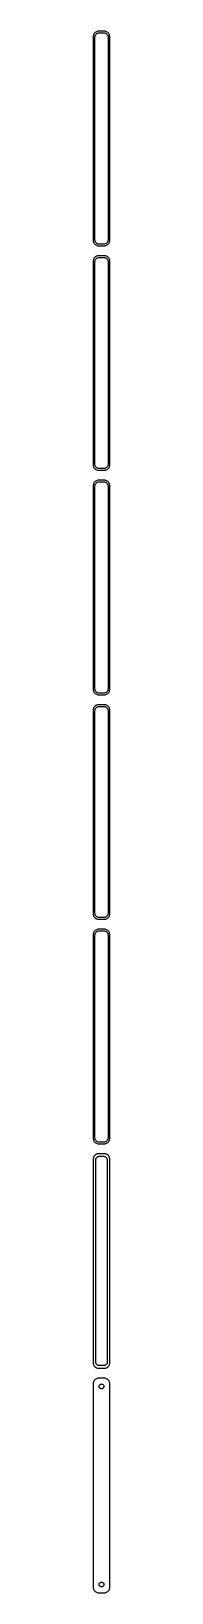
# Model space of a CAD drawing. Header units: metres. Extents: x -8 to 8, y 2963 to 6013.
# Drawn here: x -8 to 8, y 2963 to 4381 of the extents above; entities that cross this region are included whole.
import ezdxf

# ---------------------------------------------------------------- set-up
doc = ezdxf.new("R2010")
doc.units = ezdxf.units.M

msp = doc.modelspace()

# ---------------------------------------------------------------- linework, layer by layer
for p, q in [((-7.46057, 4377.13), (-7.5, 4376.5)), ((-7.5, 4376.5), (-7.5, 4191.5)), ((-7.34291, 4377.74), (-7.46057, 4377.13)), ((-7.14888, 4378.34), (-7.34291, 4377.74)), ((-6.88153, 4378.91), (-7.14888, 4378.34)), ((-6.54507, 4379.44), (-6.88153, 4378.91)), ((-6.14484, 4379.92), (-6.54507, 4379.44)), ((-5.68712, 4380.35), (-6.14484, 4379.92)), ((-6, 4376), (-5.96844, 4376.5)), ((-6, 4192), (-6, 4376)), ((-5.96844, 4376.5), (-5.87433, 4376.99)), ((-5.87433, 4376.99), (-5.7191, 4377.47)), ((-5.7191, 4377.47), (-5.50522, 4377.93)), ((-5.17912, 4380.72), (-5.68712, 4380.35)), ((-5.50522, 4377.93), (-5.23605, 4378.35)), ((-5.23605, 4378.35), (-4.91586, 4378.74)), ((-4.62889, 4381.02), (-5.17912, 4380.72)), ((-4.91586, 4378.74), (-4.54968, 4379.08)), ((-4.04507, 4381.26), (-4.62889, 4381.02)), ((-4.54968, 4379.08), (-4.1433, 4379.38)), ((-4.1433, 4379.38), (-3.70311, 4379.62)), ((-3.4369, 4381.41), (-4.04507, 4381.26)), ((-3.70311, 4379.62), (-3.23605, 4379.8)), ((-2.81395, 4381.49), (-3.4369, 4381.41)), ((-3.23605, 4379.8), (-2.74951, 4379.93)), ((2.81395, 4381.49), (-2.81395, 4381.49)), ((-2.74951, 4379.93), (-2.25116, 4379.99)), ((-2.25116, 4379.99), (2.25116, 4379.99)), ((2.25116, 4379.99), (2.74951, 4379.93)), ((2.74951, 4379.93), (3.23605, 4379.8)), ((3.4369, 4381.41), (2.81395, 4381.49)), ((3.23605, 4379.8), (3.70311, 4379.62)), ((4.04507, 4381.26), (3.4369, 4381.41)), ((3.70311, 4379.62), (4.1433, 4379.38)), ((4.62889, 4381.02), (4.04507, 4381.26)), ((4.1433, 4379.38), (4.54968, 4379.08)), ((4.54968, 4379.08), (4.91586, 4378.74)), ((5.17912, 4380.72), (4.62889, 4381.02)), ((4.91586, 4378.74), (5.23605, 4378.35)), ((5.68712, 4380.35), (5.17912, 4380.72)), ((5.23605, 4378.35), (5.50522, 4377.93)), ((5.50522, 4377.93), (5.7191, 4377.47)), ((6.14484, 4379.92), (5.68712, 4380.35)), ((5.7191, 4377.47), (5.87433, 4376.99)), ((5.87433, 4376.99), (5.96844, 4376.5)), ((5.96844, 4376.5), (6, 4376)), ((6, 4376), (6, 4192)), ((6.54507, 4379.44), (6.14484, 4379.92)), ((6.88153, 4378.91), (6.54507, 4379.44)), ((7.14888, 4378.34), (6.88153, 4378.91)), ((7.34291, 4377.74), (7.14888, 4378.34)), ((7.46057, 4377.13), (7.34291, 4377.74)), ((7.5, 4376.5), (7.46057, 4377.13)), ((7.5, 4191.5), (7.5, 4376.5)), ((-7.5, 4191.5), (-7.46057, 4190.87)), ((-7.46057, 4190.87), (-7.34291, 4190.26)), ((-7.34291, 4190.26), (-7.14888, 4189.66)), ((-7.14888, 4189.66), (-6.88153, 4189.09)), ((-6.88153, 4189.09), (-6.54507, 4188.56)), ((-6.54507, 4188.56), (-6.14484, 4188.08)), ((-6.14484, 4188.08), (-5.68712, 4187.65)), ((-5.96844, 4191.5), (-6, 4192)), ((-5.87433, 4191.01), (-5.96844, 4191.5)), ((-5.7191, 4190.53), (-5.87433, 4191.01)), ((-5.50522, 4190.07), (-5.7191, 4190.53)), ((-5.68712, 4187.65), (-5.17912, 4187.28)), ((-5.23605, 4189.65), (-5.50522, 4190.07)), ((-4.91586, 4189.26), (-5.23605, 4189.65)), ((-5.17912, 4187.28), (-4.62889, 4186.98)), ((-4.54968, 4188.92), (-4.91586, 4189.26)), ((-4.62889, 4186.98), (-4.04507, 4186.74)), ((-4.1433, 4188.62), (-4.54968, 4188.92)), ((-3.70311, 4188.38), (-4.1433, 4188.62)), ((-4.04507, 4186.74), (-3.4369, 4186.59)), ((-3.23605, 4188.2), (-3.70311, 4188.38)), ((-3.4369, 4186.59), (-2.81395, 4186.51)), ((-2.74951, 4188.07), (-3.23605, 4188.2)), ((-2.81395, 4186.51), (2.81395, 4186.51)), ((-2.25116, 4188.01), (-2.74951, 4188.07)), ((2.25116, 4188.01), (-2.25116, 4188.01)), ((2.74951, 4188.07), (2.25116, 4188.01)), ((3.23605, 4188.2), (2.74951, 4188.07)), ((2.81395, 4186.51), (3.4369, 4186.59)), ((3.70311, 4188.38), (3.23605, 4188.2)), ((3.4369, 4186.59), (4.04507, 4186.74)), ((4.1433, 4188.62), (3.70311, 4188.38)), ((4.04507, 4186.74), (4.62889, 4186.98)), ((4.54968, 4188.92), (4.1433, 4188.62)), ((4.91586, 4189.26), (4.54968, 4188.92)), ((4.62889, 4186.98), (5.17912, 4187.28)), ((5.23605, 4189.65), (4.91586, 4189.26)), ((5.17912, 4187.28), (5.68712, 4187.65)), ((5.50522, 4190.07), (5.23605, 4189.65)), ((5.7191, 4190.53), (5.50522, 4190.07)), ((5.68712, 4187.65), (6.14484, 4188.08)), ((5.87433, 4191.01), (5.7191, 4190.53)), ((5.96844, 4191.5), (5.87433, 4191.01)), ((6, 4192), (5.96844, 4191.5)), ((6.14484, 4188.08), (6.54507, 4188.56)), ((6.54507, 4188.56), (6.88153, 4189.09)), ((6.88153, 4189.09), (7.14888, 4189.66)), ((7.14888, 4189.66), (7.34291, 4190.26)), ((7.34291, 4190.26), (7.46057, 4190.87)), ((7.46057, 4190.87), (7.5, 4191.5)), ((-7.46057, 4173.13), (-7.5, 4172.5)), ((-7.5, 4172.5), (-7.5, 3987.5)), ((-7.34291, 4173.74), (-7.46057, 4173.13)), ((-7.14888, 4174.34), (-7.34291, 4173.74)), ((-6.88153, 4174.91), (-7.14888, 4174.34)), ((-6.54507, 4175.44), (-6.88153, 4174.91)), ((-6.14484, 4175.92), (-6.54507, 4175.44)), ((-5.68712, 4176.35), (-6.14484, 4175.92)), ((-6, 4172), (-5.96844, 4172.5)), ((-6, 3988), (-6, 4172)), ((-5.96844, 4172.5), (-5.87433, 4172.99)), ((-5.87433, 4172.99), (-5.7191, 4173.47)), ((-5.7191, 4173.47), (-5.50522, 4173.93)), ((-5.17912, 4176.72), (-5.68712, 4176.35)), ((-5.50522, 4173.93), (-5.23605, 4174.35)), ((-5.23605, 4174.35), (-4.91586, 4174.74)), ((-4.62889, 4177.02), (-5.17912, 4176.72)), ((-4.91586, 4174.74), (-4.54968, 4175.08)), ((-4.04507, 4177.26), (-4.62889, 4177.02)), ((-4.54968, 4175.08), (-4.1433, 4175.38)), ((-4.1433, 4175.38), (-3.70311, 4175.62)), ((-3.4369, 4177.41), (-4.04507, 4177.26)), ((-3.70311, 4175.62), (-3.23605, 4175.8)), ((-2.81395, 4177.49), (-3.4369, 4177.41)), ((-3.23605, 4175.8), (-2.74951, 4175.93)), ((2.81395, 4177.49), (-2.81395, 4177.49)), ((-2.74951, 4175.93), (-2.25116, 4175.99)), ((-2.25116, 4175.99), (2.25116, 4175.99)), ((2.25116, 4175.99), (2.74951, 4175.93)), ((2.74951, 4175.93), (3.23605, 4175.8)), ((3.4369, 4177.41), (2.81395, 4177.49)), ((3.23605, 4175.8), (3.70311, 4175.62)), ((4.04507, 4177.26), (3.4369, 4177.41)), ((3.70311, 4175.62), (4.1433, 4175.38)), ((4.62889, 4177.02), (4.04507, 4177.26)), ((4.1433, 4175.38), (4.54968, 4175.08)), ((4.54968, 4175.08), (4.91586, 4174.74)), ((5.17912, 4176.72), (4.62889, 4177.02)), ((4.91586, 4174.74), (5.23605, 4174.35)), ((5.68712, 4176.35), (5.17912, 4176.72)), ((5.23605, 4174.35), (5.50522, 4173.93)), ((5.50522, 4173.93), (5.7191, 4173.47)), ((6.14484, 4175.92), (5.68712, 4176.35)), ((5.7191, 4173.47), (5.87433, 4172.99)), ((5.87433, 4172.99), (5.96844, 4172.5)), ((5.96844, 4172.5), (6, 4172)), ((6, 4172), (6, 3988)), ((6.54507, 4175.44), (6.14484, 4175.92)), ((6.88153, 4174.91), (6.54507, 4175.44)), ((7.14888, 4174.34), (6.88153, 4174.91)), ((7.34291, 4173.74), (7.14888, 4174.34)), ((7.46057, 4173.13), (7.34291, 4173.74)), ((7.5, 4172.5), (7.46057, 4173.13)), ((7.5, 3987.5), (7.5, 4172.5)), ((-7.5, 3987.5), (-7.46057, 3986.87)), ((-5.96844, 3987.5), (-6, 3988)), ((-5.87433, 3987.01), (-5.96844, 3987.5)), ((5.96844, 3987.5), (5.87433, 3987.01)), ((6, 3988), (5.96844, 3987.5)), ((7.46057, 3986.87), (7.5, 3987.5)), ((-7.46057, 3986.87), (-7.34291, 3986.26)), ((-7.34291, 3986.26), (-7.14888, 3985.66)), ((-7.14888, 3985.66), (-6.88153, 3985.09)), ((-6.88153, 3985.09), (-6.54507, 3984.56)), ((-6.54507, 3984.56), (-6.14484, 3984.08)), ((-6.14484, 3984.08), (-5.68712, 3983.65)), ((-5.7191, 3986.53), (-5.87433, 3987.01)), ((-5.50522, 3986.07), (-5.7191, 3986.53)), ((-5.68712, 3983.65), (-5.17912, 3983.28)), ((-5.23605, 3985.65), (-5.50522, 3986.07)), ((-4.91586, 3985.26), (-5.23605, 3985.65)), ((-5.17912, 3983.28), (-4.62889, 3982.98)), ((-4.54968, 3984.92), (-4.91586, 3985.26)), ((-4.62889, 3982.98), (-4.04507, 3982.74)), ((-4.04507, 3973.26), (-4.62889, 3973.02)), ((-4.1433, 3984.62), (-4.54968, 3984.92)), ((-3.70311, 3984.38), (-4.1433, 3984.62)), ((-4.04507, 3982.74), (-3.4369, 3982.59)), ((-3.4369, 3973.41), (-4.04507, 3973.26)), ((-3.23605, 3984.2), (-3.70311, 3984.38)), ((-3.4369, 3982.59), (-2.81395, 3982.51)), ((-2.81395, 3973.49), (-3.4369, 3973.41)), ((-2.74951, 3984.07), (-3.23605, 3984.2)), ((-2.81395, 3982.51), (2.81395, 3982.51)), ((2.81395, 3973.49), (-2.81395, 3973.49)), ((-2.25116, 3984.01), (-2.74951, 3984.07)), ((2.25116, 3984.01), (-2.25116, 3984.01)), ((2.74951, 3984.07), (2.25116, 3984.01)), ((3.23605, 3984.2), (2.74951, 3984.07)), ((2.81395, 3982.51), (3.4369, 3982.59)), ((3.4369, 3973.41), (2.81395, 3973.49)), ((3.70311, 3984.38), (3.23605, 3984.2)), ((3.4369, 3982.59), (4.04507, 3982.74)), ((4.04507, 3973.26), (3.4369, 3973.41)), ((4.1433, 3984.62), (3.70311, 3984.38)), ((4.04507, 3982.74), (4.62889, 3982.98)), ((4.62889, 3973.02), (4.04507, 3973.26)), ((4.54968, 3984.92), (4.1433, 3984.62)), ((4.91586, 3985.26), (4.54968, 3984.92)), ((4.62889, 3982.98), (5.17912, 3983.28)), ((5.23605, 3985.65), (4.91586, 3985.26)), ((5.17912, 3983.28), (5.68712, 3983.65)), ((5.50522, 3986.07), (5.23605, 3985.65)), ((5.7191, 3986.53), (5.50522, 3986.07)), ((5.68712, 3983.65), (6.14484, 3984.08)), ((5.87433, 3987.01), (5.7191, 3986.53)), ((6.14484, 3984.08), (6.54507, 3984.56)), ((6.54507, 3984.56), (6.88153, 3985.09)), ((6.88153, 3985.09), (7.14888, 3985.66)), ((7.14888, 3985.66), (7.34291, 3986.26)), ((7.34291, 3986.26), (7.46057, 3986.87)), ((-7.46057, 3969.13), (-7.5, 3968.5)), ((-7.5, 3968.5), (-7.5, 3783.5)), ((-7.34291, 3969.74), (-7.46057, 3969.13)), ((-7.14888, 3970.34), (-7.34291, 3969.74)), ((-6.88153, 3970.91), (-7.14888, 3970.34)), ((-6.54507, 3971.44), (-6.88153, 3970.91)), ((-6.14484, 3971.92), (-6.54507, 3971.44)), ((-5.68712, 3972.35), (-6.14484, 3971.92)), ((-6, 3968), (-5.96844, 3968.5)), ((-6, 3784), (-6, 3968)), ((-5.96844, 3968.5), (-5.87433, 3968.99)), ((-5.87433, 3968.99), (-5.7191, 3969.47)), ((-5.7191, 3969.47), (-5.50522, 3969.93)), ((-5.17912, 3972.72), (-5.68712, 3972.35)), ((-5.50522, 3969.93), (-5.23605, 3970.35)), ((-5.23605, 3970.35), (-4.91586, 3970.74)), ((-4.62889, 3973.02), (-5.17912, 3972.72)), ((-4.91586, 3970.74), (-4.54968, 3971.08)), ((-4.54968, 3971.08), (-4.1433, 3971.38)), ((-4.1433, 3971.38), (-3.70311, 3971.62)), ((-3.70311, 3971.62), (-3.23605, 3971.8)), ((-3.23605, 3971.8), (-2.74951, 3971.93)), ((-2.74951, 3971.93), (-2.25116, 3971.99)), ((-2.25116, 3971.99), (2.25116, 3971.99)), ((2.25116, 3971.99), (2.74951, 3971.93)), ((2.74951, 3971.93), (3.23605, 3971.8)), ((3.23605, 3971.8), (3.70311, 3971.62)), ((3.70311, 3971.62), (4.1433, 3971.38)), ((4.1433, 3971.38), (4.54968, 3971.08)), ((4.54968, 3971.08), (4.91586, 3970.74)), ((5.17912, 3972.72), (4.62889, 3973.02)), ((4.91586, 3970.74), (5.23605, 3970.35)), ((5.68712, 3972.35), (5.17912, 3972.72)), ((5.23605, 3970.35), (5.50522, 3969.93)), ((5.50522, 3969.93), (5.7191, 3969.47)), ((6.14484, 3971.92), (5.68712, 3972.35)), ((5.7191, 3969.47), (5.87433, 3968.99)), ((5.87433, 3968.99), (5.96844, 3968.5)), ((5.96844, 3968.5), (6, 3968)), ((6, 3968), (6, 3784)), ((6.54507, 3971.44), (6.14484, 3971.92)), ((6.88153, 3970.91), (6.54507, 3971.44)), ((7.14888, 3970.34), (6.88153, 3970.91)), ((7.34291, 3969.74), (7.14888, 3970.34)), ((7.46057, 3969.13), (7.34291, 3969.74)), ((7.5, 3968.5), (7.46057, 3969.13)), ((7.5, 3783.5), (7.5, 3968.5)), ((-7.5, 3783.5), (-7.46057, 3782.87)), ((-7.46057, 3782.87), (-7.34291, 3782.26)), ((-7.34291, 3782.26), (-7.14888, 3781.66)), ((-7.14888, 3781.66), (-6.88153, 3781.09)), ((-6.88153, 3781.09), (-6.54507, 3780.56)), ((-6.54507, 3780.56), (-6.14484, 3780.08)), ((-6.14484, 3780.08), (-5.68712, 3779.65)), ((-5.96844, 3783.5), (-6, 3784)), ((-5.87433, 3783.01), (-5.96844, 3783.5)), ((-5.7191, 3782.53), (-5.87433, 3783.01)), ((-5.50522, 3782.07), (-5.7191, 3782.53)), ((-5.68712, 3779.65), (-5.17912, 3779.28)), ((-5.23605, 3781.65), (-5.50522, 3782.07)), ((-4.91586, 3781.26), (-5.23605, 3781.65)), ((-5.17912, 3779.28), (-4.62889, 3778.98)), ((-4.54968, 3780.92), (-4.91586, 3781.26)), ((-4.62889, 3778.98), (-4.04507, 3778.74)), ((-4.1433, 3780.62), (-4.54968, 3780.92)), ((-3.70311, 3780.38), (-4.1433, 3780.62)), ((-4.04507, 3778.74), (-3.4369, 3778.59)), ((-3.23605, 3780.2), (-3.70311, 3780.38)), ((-3.4369, 3778.59), (-2.81395, 3778.51)), ((-2.74951, 3780.07), (-3.23605, 3780.2)), ((-2.81395, 3778.51), (2.81395, 3778.51)), ((-2.25116, 3780.01), (-2.74951, 3780.07)), ((2.25116, 3780.01), (-2.25116, 3780.01)), ((2.74951, 3780.07), (2.25116, 3780.01)), ((3.23605, 3780.2), (2.74951, 3780.07)), ((2.81395, 3778.51), (3.4369, 3778.59)), ((3.70311, 3780.38), (3.23605, 3780.2)), ((3.4369, 3778.59), (4.04507, 3778.74)), ((4.1433, 3780.62), (3.70311, 3780.38)), ((4.04507, 3778.74), (4.62889, 3778.98)), ((4.54968, 3780.92), (4.1433, 3780.62)), ((4.91586, 3781.26), (4.54968, 3780.92)), ((4.62889, 3778.98), (5.17912, 3779.28)), ((5.23605, 3781.65), (4.91586, 3781.26)), ((5.17912, 3779.28), (5.68712, 3779.65)), ((5.50522, 3782.07), (5.23605, 3781.65)), ((5.7191, 3782.53), (5.50522, 3782.07)), ((5.68712, 3779.65), (6.14484, 3780.08)), ((5.87433, 3783.01), (5.7191, 3782.53)), ((5.96844, 3783.5), (5.87433, 3783.01)), ((6, 3784), (5.96844, 3783.5)), ((6.14484, 3780.08), (6.54507, 3780.56)), ((6.54507, 3780.56), (6.88153, 3781.09)), ((6.88153, 3781.09), (7.14888, 3781.66)), ((7.14888, 3781.66), (7.34291, 3782.26)), ((7.34291, 3782.26), (7.46057, 3782.87)), ((7.46057, 3782.87), (7.5, 3783.5)), ((-7.46057, 3765.13), (-7.5, 3764.5)), ((-7.5, 3764.5), (-7.5, 3579.5)), ((-7.34291, 3765.74), (-7.46057, 3765.13)), ((-7.14888, 3766.34), (-7.34291, 3765.74)), ((-6.88153, 3766.91), (-7.14888, 3766.34)), ((-6.54507, 3767.44), (-6.88153, 3766.91)), ((-6.14484, 3767.92), (-6.54507, 3767.44)), ((-5.68712, 3768.35), (-6.14484, 3767.92)), ((-6, 3764), (-5.96844, 3764.5)), ((-6, 3580), (-6, 3764)), ((-5.96844, 3764.5), (-5.87433, 3764.99)), ((-5.87433, 3764.99), (-5.7191, 3765.47)), ((-5.7191, 3765.47), (-5.50522, 3765.93)), ((-5.17912, 3768.72), (-5.68712, 3768.35)), ((-5.50522, 3765.93), (-5.23605, 3766.35)), ((-5.23605, 3766.35), (-4.91586, 3766.74)), ((-4.62889, 3769.02), (-5.17912, 3768.72)), ((-4.91586, 3766.74), (-4.54968, 3767.08)), ((-4.04507, 3769.26), (-4.62889, 3769.02)), ((-4.54968, 3767.08), (-4.1433, 3767.38)), ((-4.1433, 3767.38), (-3.70311, 3767.62)), ((-3.4369, 3769.41), (-4.04507, 3769.26)), ((-3.70311, 3767.62), (-3.23605, 3767.8)), ((-2.81395, 3769.49), (-3.4369, 3769.41)), ((-3.23605, 3767.8), (-2.74951, 3767.93)), ((2.81395, 3769.49), (-2.81395, 3769.49)), ((-2.74951, 3767.93), (-2.25116, 3767.99)), ((-2.25116, 3767.99), (2.25116, 3767.99)), ((2.25116, 3767.99), (2.74951, 3767.93)), ((2.74951, 3767.93), (3.23605, 3767.8)), ((3.4369, 3769.41), (2.81395, 3769.49)), ((3.23605, 3767.8), (3.70311, 3767.62)), ((4.04507, 3769.26), (3.4369, 3769.41)), ((3.70311, 3767.62), (4.1433, 3767.38)), ((4.62889, 3769.02), (4.04507, 3769.26)), ((4.1433, 3767.38), (4.54968, 3767.08)), ((4.54968, 3767.08), (4.91586, 3766.74)), ((5.17912, 3768.72), (4.62889, 3769.02)), ((4.91586, 3766.74), (5.23605, 3766.35)), ((5.68712, 3768.35), (5.17912, 3768.72)), ((5.23605, 3766.35), (5.50522, 3765.93)), ((5.50522, 3765.93), (5.7191, 3765.47)), ((6.14484, 3767.92), (5.68712, 3768.35)), ((5.7191, 3765.47), (5.87433, 3764.99)), ((5.87433, 3764.99), (5.96844, 3764.5)), ((5.96844, 3764.5), (6, 3764)), ((6, 3764), (6, 3580)), ((6.54507, 3767.44), (6.14484, 3767.92)), ((6.88153, 3766.91), (6.54507, 3767.44)), ((7.14888, 3766.34), (6.88153, 3766.91)), ((7.34291, 3765.74), (7.14888, 3766.34)), ((7.46057, 3765.13), (7.34291, 3765.74)), ((7.5, 3764.5), (7.46057, 3765.13)), ((7.5, 3579.5), (7.5, 3764.5)), ((-7.5, 3579.5), (-7.46057, 3578.87)), ((-7.46057, 3578.87), (-7.34291, 3578.26)), ((-7.34291, 3578.26), (-7.14888, 3577.66)), ((-7.14888, 3577.66), (-6.88153, 3577.09)), ((-6.88153, 3577.09), (-6.54507, 3576.56)), ((-6.54507, 3576.56), (-6.14484, 3576.08)), ((-6.14484, 3576.08), (-5.68712, 3575.65)), ((-5.96844, 3579.5), (-6, 3580)), ((-5.87433, 3579.01), (-5.96844, 3579.5)), ((-5.7191, 3578.53), (-5.87433, 3579.01)), ((-5.50522, 3578.07), (-5.7191, 3578.53)), ((-5.23605, 3577.65), (-5.50522, 3578.07)), ((-4.91586, 3577.26), (-5.23605, 3577.65)), ((-4.54968, 3576.92), (-4.91586, 3577.26)), ((-4.1433, 3576.62), (-4.54968, 3576.92)), ((-3.70311, 3576.38), (-4.1433, 3576.62)), ((-3.23605, 3576.2), (-3.70311, 3576.38)), ((-2.74951, 3576.07), (-3.23605, 3576.2)), ((-2.25116, 3576.01), (-2.74951, 3576.07)), ((2.25116, 3576.01), (-2.25116, 3576.01)), ((2.74951, 3576.07), (2.25116, 3576.01)), ((3.23605, 3576.2), (2.74951, 3576.07)), ((3.70311, 3576.38), (3.23605, 3576.2)), ((4.1433, 3576.62), (3.70311, 3576.38)), ((4.54968, 3576.92), (4.1433, 3576.62)), ((4.91586, 3577.26), (4.54968, 3576.92)), ((5.23605, 3577.65), (4.91586, 3577.26)), ((5.50522, 3578.07), (5.23605, 3577.65)), ((5.7191, 3578.53), (5.50522, 3578.07)), ((5.68712, 3575.65), (6.14484, 3576.08)), ((5.87433, 3579.01), (5.7191, 3578.53)), ((5.96844, 3579.5), (5.87433, 3579.01)), ((6, 3580), (5.96844, 3579.5)), ((6.14484, 3576.08), (6.54507, 3576.56)), ((6.54507, 3576.56), (6.88153, 3577.09)), ((6.88153, 3577.09), (7.14888, 3577.66)), ((7.14888, 3577.66), (7.34291, 3578.26)), ((7.34291, 3578.26), (7.46057, 3578.87)), ((7.46057, 3578.87), (7.5, 3579.5)), ((-7.34291, 3561.74), (-7.46057, 3561.13)), ((-7.14888, 3562.34), (-7.34291, 3561.74)), ((-6.88153, 3562.91), (-7.14888, 3562.34)), ((-6.54507, 3563.44), (-6.88153, 3562.91)), ((-6.14484, 3563.92), (-6.54507, 3563.44)), ((-5.68712, 3564.35), (-6.14484, 3563.92)), ((-5.7191, 3561.47), (-5.50522, 3561.93)), ((-5.68712, 3575.65), (-5.17912, 3575.28)), ((-5.17912, 3564.72), (-5.68712, 3564.35)), ((-5.50522, 3561.93), (-5.23605, 3562.35)), ((-5.23605, 3562.35), (-4.91586, 3562.74)), ((-5.17912, 3575.28), (-4.62889, 3574.98)), ((-4.62889, 3565.02), (-5.17912, 3564.72)), ((-4.91586, 3562.74), (-4.54968, 3563.08)), ((-4.62889, 3574.98), (-4.04507, 3574.74)), ((-4.04507, 3565.26), (-4.62889, 3565.02)), ((-4.54968, 3563.08), (-4.1433, 3563.38)), ((-4.1433, 3563.38), (-3.70311, 3563.62)), ((-4.04507, 3574.74), (-3.4369, 3574.59)), ((-3.4369, 3565.41), (-4.04507, 3565.26)), ((-3.70311, 3563.62), (-3.23605, 3563.8)), ((-3.4369, 3574.59), (-2.81395, 3574.51)), ((-2.81395, 3565.49), (-3.4369, 3565.41)), ((-3.23605, 3563.8), (-2.74951, 3563.93)), ((-2.81395, 3574.51), (2.81395, 3574.51)), ((2.81395, 3565.49), (-2.81395, 3565.49)), ((-2.74951, 3563.93), (-2.25116, 3563.99)), ((-2.25116, 3563.99), (2.25116, 3563.99)), ((2.25116, 3563.99), (2.74951, 3563.93)), ((2.74951, 3563.93), (3.23605, 3563.8)), ((2.81395, 3574.51), (3.4369, 3574.59)), ((3.4369, 3565.41), (2.81395, 3565.49)), ((3.23605, 3563.8), (3.70311, 3563.62)), ((3.4369, 3574.59), (4.04507, 3574.74)), ((4.04507, 3565.26), (3.4369, 3565.41)), ((3.70311, 3563.62), (4.1433, 3563.38)), ((4.04507, 3574.74), (4.62889, 3574.98)), ((4.62889, 3565.02), (4.04507, 3565.26)), ((4.1433, 3563.38), (4.54968, 3563.08)), ((4.54968, 3563.08), (4.91586, 3562.74)), ((4.62889, 3574.98), (5.17912, 3575.28)), ((5.17912, 3564.72), (4.62889, 3565.02)), ((4.91586, 3562.74), (5.23605, 3562.35)), ((5.17912, 3575.28), (5.68712, 3575.65)), ((5.68712, 3564.35), (5.17912, 3564.72)), ((5.23605, 3562.35), (5.50522, 3561.93)), ((5.50522, 3561.93), (5.7191, 3561.47)), ((6.14484, 3563.92), (5.68712, 3564.35)), ((6.54507, 3563.44), (6.14484, 3563.92)), ((6.88153, 3562.91), (6.54507, 3563.44)), ((7.14888, 3562.34), (6.88153, 3562.91)), ((7.34291, 3561.74), (7.14888, 3562.34)), ((7.46057, 3561.13), (7.34291, 3561.74)), ((-7.46057, 3561.13), (-7.5, 3560.5)), ((-7.5, 3560.5), (-7.5, 3375.5)), ((-6, 3560), (-5.96844, 3560.5)), ((-6, 3376), (-6, 3560)), ((-5.96844, 3560.5), (-5.87433, 3560.99)), ((-5.87433, 3560.99), (-5.7191, 3561.47)), ((5.7191, 3561.47), (5.87433, 3560.99)), ((5.87433, 3560.99), (5.96844, 3560.5)), ((5.96844, 3560.5), (6, 3560)), ((6, 3560), (6, 3376)), ((7.5, 3560.5), (7.46057, 3561.13)), ((7.5, 3375.5), (7.5, 3560.5)), ((-7.5, 3375.5), (-7.46057, 3374.87)), ((-7.46057, 3374.87), (-7.34291, 3374.26)), ((-7.34291, 3374.26), (-7.14888, 3373.66)), ((-7.14888, 3373.66), (-6.88153, 3373.09)), ((-6.88153, 3373.09), (-6.54507, 3372.56)), ((-6.54507, 3372.56), (-6.14484, 3372.08)), ((-6.14484, 3372.08), (-5.68712, 3371.65)), ((-5.96844, 3375.5), (-6, 3376)), ((-5.87433, 3375.01), (-5.96844, 3375.5)), ((-5.7191, 3374.53), (-5.87433, 3375.01)), ((-5.50522, 3374.07), (-5.7191, 3374.53)), ((-5.68712, 3371.65), (-5.17912, 3371.28)), ((-5.23605, 3373.65), (-5.50522, 3374.07)), ((-4.91586, 3373.26), (-5.23605, 3373.65)), ((-5.17912, 3371.28), (-4.62889, 3370.98)), ((-4.54968, 3372.92), (-4.91586, 3373.26)), ((-4.62889, 3370.98), (-4.04507, 3370.74)), ((-4.1433, 3372.62), (-4.54968, 3372.92)), ((-3.70311, 3372.38), (-4.1433, 3372.62)), ((-4.04507, 3370.74), (-3.4369, 3370.59)), ((-3.23605, 3372.2), (-3.70311, 3372.38)), ((-3.4369, 3370.59), (-2.81395, 3370.51)), ((-2.74951, 3372.07), (-3.23605, 3372.2)), ((-2.81395, 3370.51), (2.81395, 3370.51)), ((-2.25116, 3372.01), (-2.74951, 3372.07)), ((2.25116, 3372.01), (-2.25116, 3372.01)), ((2.74951, 3372.07), (2.25116, 3372.01)), ((3.23605, 3372.2), (2.74951, 3372.07)), ((2.81395, 3370.51), (3.4369, 3370.59)), ((3.70311, 3372.38), (3.23605, 3372.2)), ((3.4369, 3370.59), (4.04507, 3370.74)), ((4.1433, 3372.62), (3.70311, 3372.38)), ((4.04507, 3370.74), (4.62889, 3370.98)), ((4.54968, 3372.92), (4.1433, 3372.62)), ((4.91586, 3373.26), (4.54968, 3372.92)), ((4.62889, 3370.98), (5.17912, 3371.28)), ((5.23605, 3373.65), (4.91586, 3373.26)), ((5.17912, 3371.28), (5.68712, 3371.65)), ((5.50522, 3374.07), (5.23605, 3373.65)), ((5.7191, 3374.53), (5.50522, 3374.07)), ((5.68712, 3371.65), (6.14484, 3372.08)), ((5.87433, 3375.01), (5.7191, 3374.53)), ((5.96844, 3375.5), (5.87433, 3375.01)), ((6, 3376), (5.96844, 3375.5)), ((6.14484, 3372.08), (6.54507, 3372.56)), ((6.54507, 3372.56), (6.88153, 3373.09)), ((6.88153, 3373.09), (7.14888, 3373.66)), ((7.14888, 3373.66), (7.34291, 3374.26)), ((7.34291, 3374.26), (7.46057, 3374.87)), ((7.46057, 3374.87), (7.5, 3375.5)), ((-7.46057, 3357.13), (-7.5, 3356.5)), ((-7.5, 3356.5), (-7.5, 3171.5)), ((-7.34291, 3357.74), (-7.46057, 3357.13)), ((-7.14888, 3358.34), (-7.34291, 3357.74)), ((-6.88153, 3358.91), (-7.14888, 3358.34)), ((-6.54507, 3359.44), (-6.88153, 3358.91)), ((-6.14484, 3359.92), (-6.54507, 3359.44)), ((-5.68712, 3360.35), (-6.14484, 3359.92)), ((-5.17912, 3360.72), (-5.68712, 3360.35)), ((-4.62889, 3361.02), (-5.17912, 3360.72)), ((-5.11292, 3356), (-5.08836, 3356.39)), ((-5.11292, 3172), (-5.11292, 3356)), ((-5.08836, 3356.39), (-5.01512, 3356.77)), ((-5.01512, 3356.77), (-4.89432, 3357.15)), ((-4.89432, 3357.15), (-4.72786, 3357.5)), ((-4.72786, 3357.5), (-4.5184, 3357.83)), ((-4.04507, 3361.26), (-4.62889, 3361.02)), ((-4.5184, 3357.83), (-4.26921, 3358.13)), ((-4.26921, 3358.13), (-3.98424, 3358.4)), ((-3.4369, 3361.41), (-4.04507, 3361.26)), ((-3.98424, 3358.4), (-3.66798, 3358.63)), ((-3.66798, 3358.63), (-3.32541, 3358.82)), ((-2.81395, 3361.49), (-3.4369, 3361.41)), ((-3.32541, 3358.82), (-2.96194, 3358.96)), ((-2.96194, 3358.96), (-2.5833, 3359.06)), ((2.81395, 3361.49), (-2.81395, 3361.49)), ((-2.5833, 3359.06), (-2.19545, 3359.11)), ((-2.19545, 3359.11), (2.19545, 3359.11)), ((2.19545, 3359.11), (2.5833, 3359.06)), ((2.5833, 3359.06), (2.96194, 3358.96)), ((3.4369, 3361.41), (2.81395, 3361.49)), ((2.96194, 3358.96), (3.32541, 3358.82)), ((3.32541, 3358.82), (3.66798, 3358.63)), ((4.04507, 3361.26), (3.4369, 3361.41)), ((3.66798, 3358.63), (3.98424, 3358.4)), ((3.98424, 3358.4), (4.26921, 3358.13)), ((4.62889, 3361.02), (4.04507, 3361.26)), ((4.26921, 3358.13), (4.5184, 3357.83)), ((4.5184, 3357.83), (4.72786, 3357.5)), ((5.17912, 3360.72), (4.62889, 3361.02)), ((4.72786, 3357.5), (4.89432, 3357.15)), ((4.89432, 3357.15), (5.01512, 3356.77)), ((5.01512, 3356.77), (5.08836, 3356.39)), ((5.08836, 3356.39), (5.11292, 3356)), ((5.11292, 3356), (5.11292, 3172)), ((5.68712, 3360.35), (5.17912, 3360.72)), ((6.14484, 3359.92), (5.68712, 3360.35)), ((6.54507, 3359.44), (6.14484, 3359.92)), ((6.88153, 3358.91), (6.54507, 3359.44)), ((7.14888, 3358.34), (6.88153, 3358.91)), ((7.34291, 3357.74), (7.14888, 3358.34)), ((7.46057, 3357.13), (7.34291, 3357.74)), ((7.5, 3356.5), (7.46057, 3357.13)), ((7.5, 3171.5), (7.5, 3356.5)), ((-7.5, 3171.5), (-7.46057, 3170.87)), ((-7.46057, 3170.87), (-7.34291, 3170.26)), ((-7.34291, 3170.26), (-7.14888, 3169.66)), ((-7.14888, 3169.66), (-6.88153, 3169.09)), ((-6.88153, 3169.09), (-6.54507, 3168.56)), ((-6.54507, 3168.56), (-6.14484, 3168.08)), ((-6.14484, 3168.08), (-5.68712, 3167.65)), ((-5.68712, 3167.65), (-5.17912, 3167.28)), ((-5.17912, 3167.28), (-4.62889, 3166.98)), ((-5.08836, 3171.61), (-5.11292, 3172)), ((-5.01512, 3171.23), (-5.08836, 3171.61)), ((-4.89432, 3170.85), (-5.01512, 3171.23)), ((-4.72786, 3170.5), (-4.89432, 3170.85)), ((-4.5184, 3170.17), (-4.72786, 3170.5)), ((-4.62889, 3166.98), (-4.04507, 3166.74)), ((-4.26921, 3169.87), (-4.5184, 3170.17)), ((-3.98424, 3169.6), (-4.26921, 3169.87)), ((-4.04507, 3166.74), (-3.4369, 3166.59)), ((-3.66798, 3169.37), (-3.98424, 3169.6)), ((-3.32541, 3169.18), (-3.66798, 3169.37)), ((-3.4369, 3166.59), (-2.81395, 3166.51)), ((-2.96194, 3169.04), (-3.32541, 3169.18)), ((-2.5833, 3168.94), (-2.96194, 3169.04)), ((-2.81395, 3166.51), (2.81395, 3166.51)), ((-2.19545, 3168.89), (-2.5833, 3168.94)), ((2.19545, 3168.89), (-2.19545, 3168.89)), ((2.5833, 3168.94), (2.19545, 3168.89)), ((2.96194, 3169.04), (2.5833, 3168.94)), ((2.81395, 3166.51), (3.4369, 3166.59)), ((3.32541, 3169.18), (2.96194, 3169.04)), ((3.66798, 3169.37), (3.32541, 3169.18)), ((3.4369, 3166.59), (4.04507, 3166.74)), ((3.98424, 3169.6), (3.66798, 3169.37)), ((4.26921, 3169.87), (3.98424, 3169.6)), ((4.04507, 3166.74), (4.62889, 3166.98)), ((4.5184, 3170.17), (4.26921, 3169.87)), ((4.72786, 3170.5), (4.5184, 3170.17)), ((4.62889, 3166.98), (5.17912, 3167.28)), ((4.89432, 3170.85), (4.72786, 3170.5)), ((5.01512, 3171.23), (4.89432, 3170.85)), ((5.08836, 3171.61), (5.01512, 3171.23)), ((5.11292, 3172), (5.08836, 3171.61)), ((5.17912, 3167.28), (5.68712, 3167.65)), ((5.68712, 3167.65), (6.14484, 3168.08)), ((6.14484, 3168.08), (6.54507, 3168.56)), ((6.54507, 3168.56), (6.88153, 3169.09)), ((6.88153, 3169.09), (7.14888, 3169.66)), ((7.14888, 3169.66), (7.34291, 3170.26)), ((7.34291, 3170.26), (7.46057, 3170.87)), ((7.46057, 3170.87), (7.5, 3171.5)), ((-7.46057, 3153.13), (-7.5, 3152.5)), ((-7.5, 3152.5), (-7.5, 2967.5)), ((-7.34291, 3153.74), (-7.46057, 3153.13)), ((-7.14888, 3154.34), (-7.34291, 3153.74)), ((-6.88153, 3154.91), (-7.14888, 3154.34)), ((-6.54507, 3155.44), (-6.88153, 3154.91)), ((-6.14484, 3155.92), (-6.54507, 3155.44)), ((-5.68712, 3156.35), (-6.14484, 3155.92)), ((-5.17912, 3156.72), (-5.68712, 3156.35)), ((-4.62889, 3157.02), (-5.17912, 3156.72)), ((-4.04507, 3157.26), (-4.62889, 3157.02)), ((-3.4369, 3157.41), (-4.04507, 3157.26)), ((-2.81395, 3157.49), (-3.4369, 3157.41)), ((2.81395, 3157.49), (-2.81395, 3157.49)), ((-2.13528, 3150), (-2.11845, 3150.27)), ((-2.11845, 3150.27), (-2.06821, 3150.53)), ((-2.06821, 3150.53), (-1.98534, 3150.79)), ((-1.98534, 3150.79), (-1.87117, 3151.03)), ((-1.87117, 3151.03), (-1.72748, 3151.26)), ((-1.72748, 3151.26), (-1.55655, 3151.46)), ((-1.55655, 3151.46), (-1.36108, 3151.65)), ((-1.36108, 3151.65), (-1.14413, 3151.8)), ((-1.14413, 3151.8), (-0.90915, 3151.93)), ((-0.90915, 3151.93), (-0.65984, 3152.03)), ((-0.65984, 3152.03), (-0.4001, 3152.1)), ((-0.4001, 3152.1), (-0.13406, 3152.13)), ((-0.13406, 3152.13), (0.13406, 3152.13)), ((0.13406, 3152.13), (0.4001, 3152.1)), ((0.4001, 3152.1), (0.65984, 3152.03)), ((0.65984, 3152.03), (0.90915, 3151.93)), ((0.90915, 3151.93), (1.14413, 3151.8)), ((1.14413, 3151.8), (1.36108, 3151.65)), ((1.36108, 3151.65), (1.55655, 3151.46)), ((1.55655, 3151.46), (1.72748, 3151.26)), ((1.72748, 3151.26), (1.87117, 3151.03)), ((1.87117, 3151.03), (1.98534, 3150.79)), ((1.98534, 3150.79), (2.06821, 3150.53)), ((2.06821, 3150.53), (2.11845, 3150.27)), ((2.11845, 3150.27), (2.13528, 3150)), ((3.4369, 3157.41), (2.81395, 3157.49)), ((4.04507, 3157.26), (3.4369, 3157.41)), ((4.62889, 3157.02), (4.04507, 3157.26)), ((5.17912, 3156.72), (4.62889, 3157.02)), ((5.68712, 3156.35), (5.17912, 3156.72)), ((6.14484, 3155.92), (5.68712, 3156.35)), ((6.54507, 3155.44), (6.14484, 3155.92)), ((6.88153, 3154.91), (6.54507, 3155.44)), ((7.14888, 3154.34), (6.88153, 3154.91)), ((7.34291, 3153.74), (7.14888, 3154.34)), ((7.46057, 3153.13), (7.34291, 3153.74)), ((7.5, 3152.5), (7.46057, 3153.13)), ((7.5, 2967.5), (7.5, 3152.5)), ((-2.11845, 3149.73), (-2.13528, 3150)), ((-2.06821, 3149.47), (-2.11845, 3149.73)), ((-1.98534, 3149.21), (-2.06821, 3149.47)), ((-1.87117, 3148.97), (-1.98534, 3149.21)), ((-1.72748, 3148.74), (-1.87117, 3148.97)), ((-1.55655, 3148.54), (-1.72748, 3148.74)), ((-1.36108, 3148.35), (-1.55655, 3148.54)), ((-1.14413, 3148.2), (-1.36108, 3148.35)), ((-0.90915, 3148.07), (-1.14413, 3148.2)), ((-0.65984, 3147.97), (-0.90915, 3148.07)), ((-0.4001, 3147.9), (-0.65984, 3147.97)), ((-0.13406, 3147.87), (-0.4001, 3147.9)), ((0.13406, 3147.87), (-0.13406, 3147.87)), ((0.4001, 3147.9), (0.13406, 3147.87)), ((0.65984, 3147.97), (0.4001, 3147.9)), ((0.90915, 3148.07), (0.65984, 3147.97)), ((1.14413, 3148.2), (0.90915, 3148.07)), ((1.36108, 3148.35), (1.14413, 3148.2)), ((1.55655, 3148.54), (1.36108, 3148.35)), ((1.72748, 3148.74), (1.55655, 3148.54)), ((1.87117, 3148.97), (1.72748, 3148.74)), ((1.98534, 3149.21), (1.87117, 3148.97)), ((2.06821, 3149.47), (1.98534, 3149.21)), ((2.11845, 3149.73), (2.06821, 3149.47)), ((2.13528, 3150), (2.11845, 3149.73)), ((-7.5, 2967.5), (-7.46057, 2966.87)), ((-7.46057, 2966.87), (-7.34291, 2966.26)), ((-7.34291, 2966.26), (-7.14888, 2965.66)), ((-2.13528, 2970), (-2.11845, 2970.27)), ((-2.11845, 2969.73), (-2.13528, 2970)), ((-2.11845, 2970.27), (-2.06821, 2970.53)), ((-2.06821, 2969.47), (-2.11845, 2969.73)), ((-2.06821, 2970.53), (-1.98534, 2970.79)), ((-1.98534, 2969.21), (-2.06821, 2969.47)), ((-1.98534, 2970.79), (-1.87117, 2971.03)), ((-1.87117, 2968.97), (-1.98534, 2969.21)), ((-1.87117, 2971.03), (-1.72748, 2971.26)), ((-1.72748, 2968.74), (-1.87117, 2968.97)), ((-1.72748, 2971.26), (-1.55655, 2971.46)), ((-1.55655, 2968.54), (-1.72748, 2968.74)), ((-1.55655, 2971.46), (-1.36108, 2971.65)), ((-1.36108, 2968.35), (-1.55655, 2968.54)), ((-1.36108, 2971.65), (-1.14413, 2971.8)), ((-1.14413, 2968.2), (-1.36108, 2968.35)), ((-1.14413, 2971.8), (-0.90915, 2971.93)), ((-0.90915, 2968.07), (-1.14413, 2968.2)), ((-0.90915, 2971.93), (-0.65984, 2972.03)), ((-0.65984, 2967.97), (-0.90915, 2968.07)), ((-0.65984, 2972.03), (-0.4001, 2972.1)), ((-0.4001, 2967.9), (-0.65984, 2967.97)), ((-0.4001, 2972.1), (-0.13406, 2972.13)), ((-0.13406, 2967.87), (-0.4001, 2967.9)), ((-0.13406, 2972.13), (0.13406, 2972.13)), ((0.13406, 2967.87), (-0.13406, 2967.87)), ((0.13406, 2972.13), (0.4001, 2972.1)), ((0.4001, 2967.9), (0.13406, 2967.87)), ((0.4001, 2972.1), (0.65984, 2972.03)), ((0.65984, 2967.97), (0.4001, 2967.9)), ((0.65984, 2972.03), (0.90915, 2971.93)), ((0.90915, 2968.07), (0.65984, 2967.97)), ((0.90915, 2971.93), (1.14413, 2971.8)), ((1.14413, 2968.2), (0.90915, 2968.07)), ((1.14413, 2971.8), (1.36108, 2971.65)), ((1.36108, 2968.35), (1.14413, 2968.2)), ((1.36108, 2971.65), (1.55655, 2971.46)), ((1.55655, 2968.54), (1.36108, 2968.35)), ((1.55655, 2971.46), (1.72748, 2971.26)), ((1.72748, 2968.74), (1.55655, 2968.54)), ((1.72748, 2971.26), (1.87117, 2971.03)), ((1.87117, 2968.97), (1.72748, 2968.74)), ((1.87117, 2971.03), (1.98534, 2970.79)), ((1.98534, 2969.21), (1.87117, 2968.97)), ((1.98534, 2970.79), (2.06821, 2970.53)), ((2.06821, 2969.47), (1.98534, 2969.21)), ((2.06821, 2970.53), (2.11845, 2970.27)), ((2.11845, 2969.73), (2.06821, 2969.47)), ((2.11845, 2970.27), (2.13528, 2970)), ((2.13528, 2970), (2.11845, 2969.73)), ((7.14888, 2965.66), (7.34291, 2966.26)), ((7.34291, 2966.26), (7.46057, 2966.87)), ((7.46057, 2966.87), (7.5, 2967.5)), ((-7.14888, 2965.66), (-6.88153, 2965.09)), ((-6.88153, 2965.09), (-6.54507, 2964.56)), ((-6.54507, 2964.56), (-6.14484, 2964.08)), ((-6.14484, 2964.08), (-5.68712, 2963.65)), ((-5.68712, 2963.65), (-5.17912, 2963.28)), ((-5.17912, 2963.28), (-4.62889, 2962.98)), ((-4.62889, 2962.98), (-4.04507, 2962.74)), ((-4.04507, 2962.74), (-3.4369, 2962.59)), ((-3.4369, 2962.59), (-2.81395, 2962.51)), ((-2.81395, 2962.51), (2.81395, 2962.51)), ((2.81395, 2962.51), (3.4369, 2962.59)), ((3.4369, 2962.59), (4.04507, 2962.74)), ((4.04507, 2962.74), (4.62889, 2962.98)), ((4.62889, 2962.98), (5.17912, 2963.28)), ((5.17912, 2963.28), (5.68712, 2963.65)), ((5.68712, 2963.65), (6.14484, 2964.08)), ((6.14484, 2964.08), (6.54507, 2964.56)), ((6.54507, 2964.56), (6.88153, 2965.09)), ((6.88153, 2965.09), (7.14888, 2965.66))]:
    msp.add_line(p, q)

doc.saveas('drawing.dxf')
